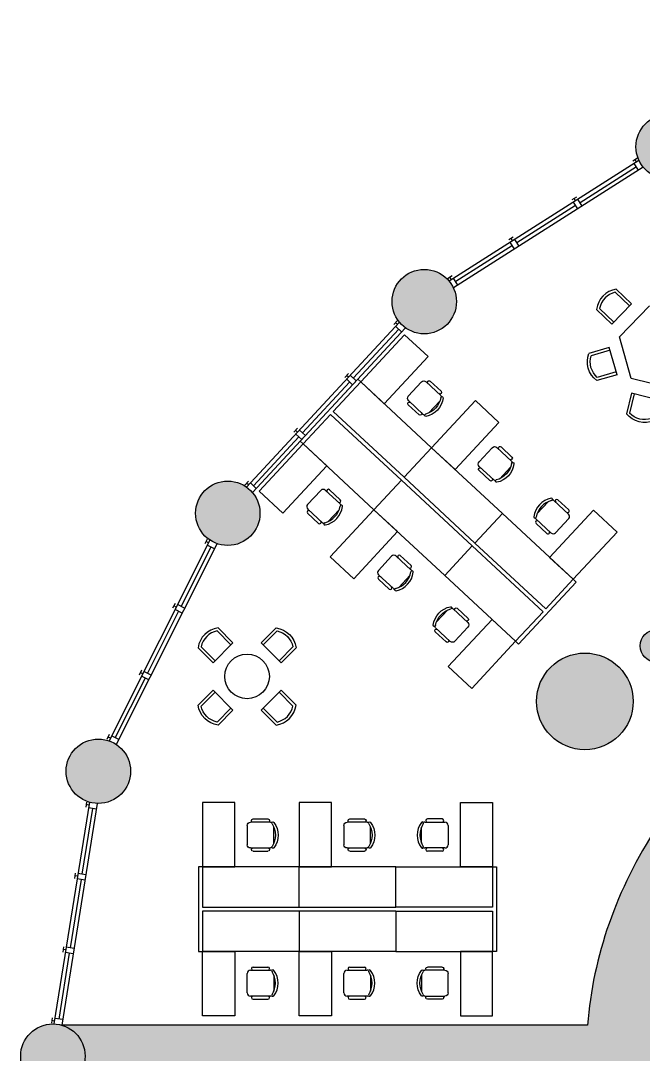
# Model space of a CAD drawing. Header units: inches. Extents: x -900 to 900, y -795 to 795.
# Drawn here: x -900 to -436, y 1 to 771 of the extents above; entities that cross this region are included whole.
import ezdxf

# ---------------------------------------------------------------- set-up
doc = ezdxf.new("R2010")
doc.units = ezdxf.units.IN
doc.header["$LTSCALE"] = 48
doc.header["$MEASUREMENT"] = 0
doc.layers.get('0').update_dxf_attribs({"linetype": 'CONTINUOUS'})
for name, color, linetype, true_color in [('A-flor-fill', 7, 'CONTINUOUS', 0xe8eafd), ('A-furn', 7, 'CONTINUOUS', 0x007300), ('A-furn-syst', 7, 'CONTINUOUS', 0x850000), ('A-shel-fill', 7, 'CONTINUOUS', 0x949494)]:
    doc.layers.add(name, color=color, linetype=linetype, true_color=true_color)
doc.layers.add('A-flor-patn', color=5, linetype='CONTINUOUS')
doc.layers.add('A-wall-shel', color=9, linetype='CONTINUOUS')

# ---------------------------------------------------------------- blocks, each defined once
blk = doc.blocks.new('CoffeeChair')
at = {"linetype": 'Continuous'}
for p, q in [((-10.49999999978263, -6.756363620752381e-05), (-10.50010151138667, 15.77575360218032)), ((10.49999999978286, 6.756363620752381e-05), (10.4998984887593, 15.77579851126859)), ((-8.399999999825923, -5.405090894328168e-05), (-8.400094464599533, 14.68062594878722)), ((8.399999999826377, 5.405090894328168e-05), (8.399905535052767, 14.68073405060511)), ((10.49999999978286, 6.756363620752381e-05), (-10.49999999978263, -6.756363620752381e-05))]:
    blk.add_line(p, q, dxfattribs=at)
for radius, start, end in [(17.54929558892543, 53.25083670738347, 126.7494083498814), (15.44929558892548, 57.06374148575811, 122.9369358688072)]:
    blk.add_arc((-7.144025016714295e-05, 1.714205174906283), radius, start, end, dxfattribs=at)
blk = doc.blocks.new('OfficeChair')
at = {"color": 0}
for p, q in [((-12, 4.400000000000091), (-12, 15.40000000000009)), ((-9.599999999999909, 2.400000000000091), (-9.599999999999909, 17.40000000000009)), ((-5.952091793397813, 19.79999999999995), (5.952091793397813, 19.79999999999995)), ((9.599999999999909, 17.40000000000009), (9.599999999999909, 2.400000000000091)), ((12, 4.400000000000091), (12, 15.40000000000009)), ((7.199999999999818, 0), (-7.199999999999818, 0))]:
    blk.add_line(p, q, dxfattribs=at)
for centre, radius, start, end in [((-10.80000000000018, 15.40000000000009), 1.2, 0, 180), ((-8.93427515625126, 19.21854397323614), 0.8634848993067097, 126.1745029890212, 306.1745029890212), ((-7.199999999999818, 17.40000000000009), 2.4, 153.7164312021626, 180), ((0, 7), 16, 53.8254970109788, 126.1745029890212), ((0, 5.258873381212197), 15.71215325983861, 57.57575250459609, 122.4242474954039), ((8.93427515625126, 19.21854397323614), 0.8634848993067097, 233.8254970109788, 53.8254970109788), ((7.199999999999818, 17.40000000000009), 2.4, 0, 26.28356879783745), ((10.80000000000018, 15.40000000000009), 1.2, 0, 180), ((-10.80000000000018, 4.400000000000091), 1.2, 180, 0), ((-7.199999999999818, 2.400000000000091), 2.4, 180, 270), ((7.199999999999818, 2.400000000000091), 2.4, 270, 0), ((10.80000000000018, 4.400000000000091), 1.2, 180, 0)]:
    blk.add_arc(centre, radius, start, end, dxfattribs=at)

msp = doc.modelspace()

# ---------------------------------------------------------------- hatches: boundary and pattern name
at = {"layer": 'A-flor-fill'}
h = msp.add_hatch(color=256, dxfattribs=at)
h.dxf.hatch_style = 1
h.paths.add_polyline_path([(408.8158924700983, 472.9522320462984, 1), (360.8158924700983, 472.9522320462984, 1)])
h.paths.add_polyline_path([(754.5341350955423, 50.68856842879995, 1), (826.5341350955423, 50.68856842879995, 1)])
h.paths.add_polyline_path([(632.8686503974168, -46.02776108874195, 1), (584.8686503974168, -46.02776108874195, 1)])
h.paths.add_polyline_path([(36.0436721281967, 363.7764024908893, 1), (-35.9563278718033, 363.7764024908893, 1)])
h.paths.add_polyline_path([(43.89659783454954, -299.3457783371796, 1), (19.89659783454954, -299.3457783371796, 1)])
h.paths.add_polyline_path([(288.4391062746909, -391.021444740064, 1), (264.4391062746909, -391.021444740064, 1)])
h.paths.add_polyline_path([(23.43432896479499, -474.1373541453172, 1), (-48.56567103520501, -474.1373541453172, 1)])
h.paths.add_polyline_path([(-383.4213211250612, -316.345926629165, 1), (-431.4213211250612, -316.345926629165, 1)])
h.paths.add_polyline_path([(-449.1458529578399, -269.7051908315782, 1), (-473.1458529578399, -269.7051908315782, 1)])
h.paths.add_polyline_path([(-414.535653006591, 305.5637762283341, 1), (-438.535653006591, 305.5637762283341, 1)])
h.paths.add_polyline_path([(-515.7269743435209, 264.2052791300912, 1), (-443.7269743435209, 264.2052791300912, 1)])
h = msp.add_hatch(color=256, dxfattribs=at)
h.dxf.hatch_style = 1
edge = h.paths.add_edge_path()
edge.add_line((-275.9563377156891, 170.4885437856667), (-426.0436721281975, 170.5269813001246))
edge.add_ellipse((1.328600204087252, 0.0368785408986696), major_axis=(-480.0000003665182, 0), ratio=0.7801877187911285, start_angle=332.9183807886959, end_angle=356.4781850931019)
edge.add_line((-477.7649116826995, 23.04126902492704), (-869.2843524685622, 23.04126911134176))
edge.add_arc((-876, 8.740357770875562e-08), 24, 0, 73.75061869493283, ccw=False)
edge.add_arc((-876, -8.74035812614693e-08), 24, -73.75061869493283, 4.173214165348327e-07, ccw=False)
edge.add_line((-869.2843524685622, -23.04126911134177), (-477.7590840083944, -23.04126919775763))
edge.add_ellipse((1.328600204087252, 0.0368785408986696), major_axis=(-480.0000003665182, 0), ratio=0.7801877187911285, start_angle=363.5331209494697, end_angle=387.0942941384804)
edge.add_line((-425.9953198616619, -170.5269813000969), (-276.043681963183, -170.5653840625438))
edge.add_line((-276.043681963183, -170.5653840625438), (-275.9563377156891, 170.4885437856667))
at = {"layer": 'A-shel-fill'}
h = msp.add_hatch(color=256, dxfattribs=at)
h.dxf.hatch_style = 1
h.paths.add_polyline_path([(238.0535391644707, 747.1694259254962, 1), (190.0535391644707, 747.1694259254962, 1)])
h.paths.add_polyline_path([(441.687903159901, 677.2970190431521, 1), (393.687903159901, 677.2970190431521, 1)])
h.paths.add_polyline_path([(575.3688641009585, 561.9330585325233, 1), (623.3688641009585, 561.9330585325233, 1)])
h.paths.add_polyline_path([(721.7232154775347, 404.3017561059658, 1), (769.7232154775347, 404.3017561059658, 1)])
h.paths.add_polyline_path([(866.1344429286055, 212.1736411310085, 1), (818.1344429286055, 212.1736411310085, 1)])
h.paths.add_polyline_path([(852, -8.740357770875562e-08, 1), (900, -8.740357770875562e-08, 1)])
h.paths.add_polyline_path([(866.1344429286055, -212.1736411310085, 1), (818.1344429286055, -212.1736411310085, 1)])
h.paths.add_polyline_path([(769.7232154775347, -404.3017561059658, 1), (721.7232154775347, -404.3017561059658, 1)])
h.paths.add_polyline_path([(623.3688641009585, -561.9330585325233, 1), (575.3688641009585, -561.9330585325233, 1)])
h.paths.add_polyline_path([(441.687903159901, -677.297019043152, 1), (393.687903159901, -677.297019043152, 1)])
h.paths.add_polyline_path([(238.0535391644707, -747.1694259254962, 1), (190.0535391644707, -747.1694259254962, 1)])
h.paths.add_polyline_path([(-190.0535391644707, -747.1694259254962, 1), (-238.0535391644707, -747.1694259254962, 1)])
h.paths.add_polyline_path([(-393.687903159901, -677.297019043152, 1), (-441.687903159901, -677.297019043152, 1)])
h.paths.add_polyline_path([(-575.3688641009585, -561.9330585325233, 1), (-623.3688641009585, -561.9330585325233, 1)])
h.paths.add_polyline_path([(-769.7232154775347, -404.3017561059658, 1), (-721.7232154775347, -404.3017561059658, 1)])
h.paths.add_polyline_path([(-866.1344429286055, -212.1736411310085, 1), (-818.1344429286055, -212.1736411310085, 1)])
h.paths.add_polyline_path([(-900, -8.740357770875562e-08, 1), (-852, -8.740357770875562e-08, 1)])
h.paths.add_polyline_path([(-818.1344429286055, 212.1736411310085, 1), (-866.1344429286055, 212.1736411310085, 1)])
h.paths.add_polyline_path([(-721.7232154775347, 404.3017561059658, 1), (-769.7232154775347, 404.3017561059658, 1)])
h.paths.add_polyline_path([(-623.3688641009585, 561.9330585325233, 1), (-575.3688641009585, 561.9330585325233, 1)])
h.paths.add_polyline_path([(-441.687903159901, 677.2970190431521, 1), (-393.687903159901, 677.2970190431521, 1)])
h.paths.add_polyline_path([(-238.0535391644707, 747.1694259254962, 1), (-190.0535391644707, 747.1694259254962, 1)])

# ---------------------------------------------------------------- linework, layer by layer
at = {"layer": 'A-flor-patn'}
msp.add_line((-477.7649116826997, 23.04126902492703), (-869.2843524685622, 23.04126911134176), dxfattribs=at)
for centre, radius in [((-426.535653006591, 305.5637762283341), 12), ((-479.7269743435209, 264.2052791300912), 36)]:
    msp.add_circle(centre, radius, dxfattribs=at)
msp.add_ellipse((1.328600204087252, 0.0368785408986696), major_axis=(-480.0000003665182, 0), ratio=0.7801877187911285, start_param=5.810521885170979, end_param=6.221718041408397, dxfattribs=at)
at = {"layer": 'A-furn'}
for p, q in [((-593.9521424680158, 453.1299215316173), (-646.7162067096306, 502.1192420485331)), ((-636.8177979203062, 406.9613653202161), (-689.581862161921, 455.9506858371319)), ((-614.3643593500589, 431.1448947642834), (-593.9521424680158, 453.1299215316173)), ((-541.1880782264011, 404.1406010147014), (-593.9521424680158, 453.1299215316173)), ((-616.4055810382632, 428.94639208755), (-636.8177979203062, 406.9613653202161)), ((-584.0537336786915, 357.9720448033003), (-636.8177979203062, 406.9613653202161)), ((-561.600295108444, 382.1555742473676), (-541.1880782264011, 404.1406010147014)), ((-561.600295108444, 382.1555742473676), (-541.1880782264011, 404.1406010147014)), ((-541.1880782264011, 404.1406010147014), (-488.4240139847863, 355.1512804977856)), ((-563.6415167966484, 379.9570715706341), (-584.0537336786915, 357.9720448033003)), ((-563.6415167966484, 379.9570715706341), (-584.0537336786915, 357.9720448033003)), ((-584.0537336786915, 357.9720448033003), (-531.2896694370768, 308.9827242863846)), ((-692.4357864177382, 141.000000015104), (-764.4357864177546, 141.000000015104)), ((-620.4357864177218, 141.000000015104), (-692.4357864177382, 141.000000015104)), ((-692.4357864177382, 111.0000000151049), (-692.4357864177382, 141.000000015104)), ((-620.4357864177218, 111.0000000151049), (-620.4357864177218, 141.000000015104)), ((-620.4357864177218, 141.000000015104), (-548.4357864177055, 141.000000015104)), ((-620.4357864177218, 111.0000000151049), (-620.4357864177218, 141.000000015104)), ((-692.4357864177382, 108.0000000151049), (-692.4357864177382, 78.0000000151058)), ((-620.4357864177218, 108.0000000151049), (-620.4357864177218, 78.0000000151058)), ((-620.4357864177218, 108.0000000151049), (-620.4357864177218, 78.0000000151058)), ((-692.4357864177382, 78.0000000151058), (-764.4357864177546, 78.0000000151058)), ((-620.4357864177218, 78.0000000151058), (-692.4357864177382, 78.0000000151058)), ((-620.4357864177218, 78.0000000151058), (-548.4357864177055, 78.0000000151058))]:
    msp.add_line(p, q, dxfattribs=at)
for points in [[(-629.1281852957624, 485.7894685428975), (-596.468638284492, 520.9655113706333), (-614.0566596983602, 537.2952848762689), (-646.7162067096306, 502.1192420485331)], [(-576.3641210541475, 436.8001480259817), (-543.7045740428772, 471.9761908537175), (-561.2925954567454, 488.305964359353), (-593.9521424680158, 453.1299215316173)], [(-671.9938407480528, 439.6209123314963), (-704.6533877593231, 404.4448695037606), (-722.2414091731914, 420.774643009396), (-689.581862161921, 455.9506858371319)], [(-619.2297765064379, 390.6315918145805), (-651.8893235177084, 355.4555489868447), (-669.4773449315767, 371.7853224924802), (-636.8177979203062, 406.9613653202161)], [(-506.0120353986545, 371.4810540034211), (-473.3524883873841, 406.657096831157), (-455.7644669735159, 390.3273233255215), (-488.4240139847863, 355.1512804977856)], [(-548.8776908509449, 325.31249779202), (-581.5372378622153, 290.1364549642842), (-563.9492164483471, 273.8066814586486), (-531.2896694370768, 308.9827242863846)], [(-740.4357864177537, 141.000000015104), (-740.4357864177537, 189.0000000151049), (-764.4357864177546, 189.0000000151049), (-764.4357864177546, 141.000000015104)], [(-668.4357864177373, 141.000000015104), (-668.4357864177373, 189.0000000151049), (-692.4357864177382, 189.0000000151049), (-692.4357864177382, 141.000000015104)], [(-572.4357864177064, 141.000000015104), (-572.4357864177064, 189.0000000151049), (-548.4357864177055, 189.0000000151049), (-548.4357864177055, 141.000000015104)], [(-740.4357864177537, 78.0000000151058), (-740.4357864177537, 30.00000001510489), (-764.4357864177546, 30.00000001510489), (-764.4357864177546, 78.0000000151058)], [(-668.4357864177373, 78.0000000151058), (-668.4357864177373, 30.00000001510489), (-692.4357864177382, 30.00000001510489), (-692.4357864177382, 78.0000000151058)], [(-572.4357864177064, 78.0000000151058), (-572.4357864177064, 30.00000001510489), (-548.4357864177055, 30.00000001510489), (-548.4357864177055, 78.0000000151058)]]:
    msp.add_lwpolyline(points, close=True, dxfattribs=at)
at = {"layer": 'A-furn-syst'}
for p, q in [((-648.914709386368, 504.1604637367411), (-691.7803648386584, 457.9919075253399)), ((-646.7162067096306, 502.1192420485331), (-667.1284235916737, 480.1342152811991)), ((-646.7162067096347, 502.1192420485367), (-648.914709386368, 504.1604637367411)), ((-669.1696452798808, 477.9357126044708), (-689.5818621619246, 455.9506858371353)), ((-616.4055810382777, 428.9463920875657), (-669.1696452798808, 477.9357126044708)), ((-667.1284235916737, 480.1342152811991), (-614.3643593500589, 431.1448947642834)), ((-691.7803648386584, 457.9919075253399), (-689.5818621619251, 455.9506858371355)), ((-614.3643593500589, 431.1448947642834), (-561.600295108444, 382.1555742473676)), ((-563.6415167966629, 379.9570715706499), (-616.4055810382661, 428.946392087555)), ((-563.6415167966315, 379.9570715706208), (-510.8774525550285, 330.967751053716)), ((-508.8362308668293, 333.1662537304518), (-561.600295108444, 382.1555742473676)), ((-488.4240139847863, 355.1512804977856), (-508.8362308668293, 333.1662537304518)), ((-488.4240139847823, 355.1512804977819), (-486.2255113080489, 353.1100588095775)), ((-486.2255113080489, 353.1100588095775), (-529.0911667603393, 306.9415025981763)), ((-510.8774525550285, 330.967751053716), (-531.289669437073, 308.9827242863811)), ((-529.0911667603393, 306.9415025981763), (-531.2896694370727, 308.9827242863807)), ((-764.43578641776, 141.000000015104), (-767.43578641776, 141.000000015104)), ((-767.43578641776, 141.000000015104), (-767.43578641776, 78.0000000151058)), ((-764.4357864177546, 141.000000015104), (-764.4357864177546, 111.0000000151049)), ((-548.4357864177055, 141.000000015104), (-548.4357864177055, 111.0000000151049)), ((-548.4357864177, 141.000000015104), (-545.4357864177, 141.000000015104)), ((-545.4357864177, 141.000000015104), (-545.4357864177, 78.0000000151058)), ((-764.4357864177546, 111.0000000151049), (-692.4357864177382, 111.0000000151049)), ((-692.4357864177596, 108.0000000151067), (-764.43578641776, 108.0000000151067)), ((-764.43578641776, 108.0000000151067), (-764.4357864177596, 78.0000000151058)), ((-692.4357864177382, 111.0000000151049), (-620.4357864177218, 111.0000000151049)), ((-620.4357864177432, 108.0000000151067), (-692.4357864177437, 108.0000000151067)), ((-548.4357864177055, 111.0000000151049), (-620.4357864177218, 111.0000000151049)), ((-620.4357864177005, 108.0000000151067), (-548.4357864177, 108.0000000151067)), ((-548.4357864177, 108.0000000151067), (-548.4357864177005, 78.0000000151058)), ((-767.43578641776, 78.0000000151058), (-764.43578641776, 78.0000000151058)), ((-545.4357864177, 78.0000000151058), (-548.4357864177, 78.0000000151058))]:
    msp.add_line(p, q, dxfattribs=at)
at = {"layer": 'A-furn-syst', "flags": 128}
msp.add_lwpolyline([(-413.8509552247265, 496.8881077294251), (-445.1424185360856, 504.6979146154328), (-454.024659029832, 535.702020207662), (-431.6154362122193, 558.8963189138846)], dxfattribs=at)
at = {"layer": 'A-furn-syst'}
msp.add_circle((-731.3692777384422, 282.7834856621002), 16.60742234364716, dxfattribs=at)
at = {"layer": 'A-wall-shel'}
for p, q in [((-439.3976817938228, 667.0654252442307), (-580.8753522407014, 577.2297908330684)), ((-441.3252161674745, 662.2877740993862), (-483.3133619752098, 635.6260987659446)), ((-440.6286794777825, 668.6529006998518), (-444.0054384788646, 666.5087228507424)), ((-439.7170827806422, 659.7552048485754), (-442.9333495543069, 664.8203433501986)), ((-441.2449700537682, 665.8924322747558), (-442.3170589783231, 667.5808117752969)), ((-436.1814150201581, 662.0002867426073), (-577.6590854670367, 572.1646523314449)), ((-485.9935842865989, 639.8470475172976), (-489.370343287681, 637.7028696681882)), ((-486.6901209762918, 633.4819209168352), (-530.3666462845667, 605.7481566588399)), ((-485.0819875894604, 630.9493516660242), (-488.2982543631251, 636.0144901676474)), ((-486.6098748625845, 637.0865790922016), (-487.6819637871395, 638.7749585927427)), ((-481.7052285883792, 633.0935295151338), (-484.921495362044, 638.158668016757)), ((-533.0468685959559, 609.9691054101899), (-536.4236275970379, 607.8249275610805)), ((-533.6631591719415, 607.2086369850939), (-534.7352480964964, 608.8970164856349)), ((-528.7585128977362, 603.2155874080291), (-531.9747796714009, 608.2807259096523)), ((-533.7434052856488, 603.6039788097308), (-575.8904598527888, 576.8413994313655)), ((-532.1352718988173, 601.0714095589195), (-535.3515386724821, 606.1365480605427)), ((-578.5706821641725, 581.0623481827129), (-581.9474411652545, 578.9181703336035)), ((-579.1869727401581, 578.3018797576169), (-580.259061664713, 579.990259258158)), ((-574.2823264659564, 574.3088301805552), (-577.4985932396212, 579.3739686821784)), ((-619.3628087344814, 547.7470732656604), (-622.0844376520872, 544.8157363633488)), ((-617.7690616509126, 546.5242062026878), (-731.7200232810474, 423.7930518122095)), ((-613.3720562974459, 542.4417628262796), (-727.3230179275806, 419.7106084358013)), ((-618.4202665242001, 541.4137002163437), (-652.2360912695585, 504.9922857035374)), ((-619.2579547421283, 544.9205903557025), (-620.7236231932839, 546.2814048145053)), ((-616.2217638474667, 539.3724785281398), (-620.6187692009335, 543.4549219045485)), ((-655.9002623974484, 508.3943218505436), (-658.6218913150542, 505.462984948232)), ((-654.9577201871643, 502.060948801226), (-690.134359391328, 464.1738658372634)), ((-655.7954084050953, 505.5678389405857), (-657.2610768562508, 506.9286533993885)), ((-652.7592175104319, 500.0197271130214), (-657.1562228638986, 504.1021704894301)), ((-650.0375885928252, 502.9510640153326), (-654.4345939462919, 507.0335073917413)), ((-693.7985305192178, 467.5759019842693), (-696.5201594368236, 464.6445650819577)), ((-693.6936765268647, 464.7494190743114), (-695.1593449780203, 466.1102335331142)), ((-690.6574856322013, 459.2013072467474), (-695.054490985668, 463.2837506231562)), ((-687.9358567145946, 462.1326441490586), (-692.3328620680613, 466.2150875254673)), ((-692.8559883089347, 461.2425289349511), (-726.671813054294, 424.8211144221455)), ((-730.3359841821848, 428.2231505691522), (-733.0576130997906, 425.2918136668405)), ((-730.2311301898317, 425.3966676591942), (-731.6967986409873, 426.757482117997)), ((-724.4733103775598, 422.7798927339405), (-728.8703157310265, 426.8623361103492)), ((-760.9562404645403, 385.0935560407497), (-762.7502610925721, 381.5184350657061)), ((-759.0842541733764, 384.3647893113849), (-834.1360856953288, 234.8016388676376)), ((-753.7215727108105, 381.6737583693364), (-828.7734042327638, 232.1106079255892)), ((-758.2813598737594, 379.2759092806626), (-780.5513222366071, 334.8963696517477)), ((-760.065690291035, 382.4089852392123), (-761.8532507785567, 383.3059955532283)), ((-755.6000191424755, 377.9303938096378), (-760.9627006050405, 380.6214247516854)), ((-782.3453428646399, 331.3212486767047), (-805.5123155415022, 285.1541485602695)), ((-785.0202234554154, 337.1388954367893), (-786.8142440834472, 333.5637744617457)), ((-784.1296732819101, 334.4543246352519), (-785.9172337694317, 335.3513349492679)), ((-779.6640021333551, 329.9757332056801), (-785.0266835959201, 332.6667641477276)), ((-777.8699815053242, 333.5508541807236), (-783.2326629678892, 336.2418851227711)), ((-809.9812167603059, 287.3966743453087), (-811.7752373883377, 283.8215533702651)), ((-809.0906665868006, 284.7121035437713), (-810.8782270743222, 285.6091138577873)), ((-802.8309748102192, 283.8086330892452), (-808.1936562727842, 286.4996640312927)), ((-807.3063361695331, 281.5790275852269), (-829.5762985323809, 237.1994879563117)), ((-804.6249954382502, 280.2335121142016), (-809.9876769008151, 282.9245430562491)), ((-834.0451997511809, 239.4420137413498), (-835.8392203792127, 235.8668927663061)), ((-833.1546495776756, 236.7574429398123), (-834.9422100651973, 237.6544532538284)), ((-826.8949578010997, 235.853972485289), (-832.2576392636647, 238.5450034273365)), ((-848.8500904600442, 189.1323721070705), (-875.2093540534834, 23.98697319755775)), ((-842.9250888751221, 188.1866680208543), (-869.2843524685622, 23.04126911134176)), ((-850.8547605942413, 189.2617215298387), (-851.4852299850527, 185.3117204732253)), ((-849.1949947613384, 186.9714863061265), (-851.1699952896461, 187.286721001532)), ((-843.5852278718212, 184.0507816916031), (-849.5102294567423, 184.9964857778191)), ((-846.547728664279, 184.5236337347108), (-854.3686660386184, 135.5240925315527)), ((-854.9991354294298, 131.574091474939), (-863.1353074991748, 80.59954974347329)), ((-859.3061673593911, 136.3121792700665), (-859.9366367502025, 132.362178213453)), ((-857.6464015264883, 134.0219440463543), (-859.6214020547959, 134.3371787417598)), ((-852.0366346369719, 131.1012394318311), (-857.9616362218931, 132.0469435180471)), ((-851.4061652461605, 135.051240488445), (-857.3311668310816, 135.996944574661)), ((-868.0728088199457, 81.3876364819871), (-868.7032782107572, 77.43763542537363)), ((-866.4130429870429, 79.09740125827489), (-868.3880435153505, 79.41263595368036)), ((-860.8032760975275, 76.17669664375171), (-866.7282776824486, 77.1224007299677)), ((-860.1728067067161, 80.12669770036564), (-866.0978082916372, 81.07240178658162)), ((-863.7657768899853, 76.64954868685959), (-871.5867142643256, 27.6500074837013)), ((-876.5242155850965, 28.43809422221443), (-877.1546849759079, 24.48809316560096)), ((-874.8644497521937, 26.14785899850222), (-876.8394502805013, 26.46309369390769)), ((-868.6242134718668, 27.1771554405932), (-874.549215056788, 28.12285952680918))]:
    msp.add_line(p, q, dxfattribs=at)
for centre in [(-417.687903159901, 677.2970190431521), (-599.3688641009585, 561.9330585325233), (-745.7232154775347, 404.3017561059658), (-842.1344429286055, 212.1736411310085), (-876, 8.740357770875562e-08), (-876, -8.740357770875562e-08)]:
    msp.add_circle(centre, 24, dxfattribs=at)

# ---------------------------------------------------------------- block references
at = {"layer": 'A-furn'}
for name, p, rotation in [('CoffeeChair', (-452.3692436161118, 552.7152192150389), 45.98589489746266), ('OfficeChair', (-681.3412272244796, 416.0610291314005), 227.1245264135189), ('OfficeChair', (-496.6646489222277, 395.0409372035169), 47.12452641351887), ('OfficeChair', (-628.5771629828648, 367.0717086144847), 227.1245264135189), ('CoffeeChair', (-749.2676834350768, 300.4133506697303, 1.968755463390607), 44.9996313227415), ('CoffeeChair', (-713.4708720418075, 265.1536206544702, 1.968755463390607), 224.9996313227415), ('OfficeChair', (-581.6160165412766, 164.6255181093202), 89.99999999999999), ('OfficeChair', (-731.2555562941834, 54.37448192088959), 270), ('OfficeChair', (-659.255556294167, 54.37448192088959), 270)]:
    msp.add_blockref(name, p, dxfattribs=dict(at, rotation=rotation))
at = {"layer": 'A-furn', "xscale": -1}
for name, p, rotation in [('CoffeeChair', (-458.6550695266842, 517.6011013525832), 105.9866322519795), ('OfficeChair', (-606.3256251528701, 496.856761855701), 227.1245264135189), ('CoffeeChair', (-434.7294234272927, 491.1421456029103), 165.9866322519794), ('OfficeChair', (-553.5615609112554, 447.8674413387852), 227.1245264135189), ('OfficeChair', (-571.6802509938373, 314.2452044792166), 47.12452641351886), ('CoffeeChair', (-713.4708720418075, 300.4133506697303, 1.968755463390607), 315.0003686772585), ('CoffeeChair', (-749.2676834350768, 265.1536206544702, 1.968755463390607), 135.0003686772584), ('OfficeChair', (-731.2555562941834, 164.6255181093202), 270), ('OfficeChair', (-659.255556294167, 164.6255181093202), 270), ('OfficeChair', (-581.6160165412766, 54.37448192088959), 90)]:
    msp.add_blockref(name, p, dxfattribs=dict(at, rotation=rotation))

doc.saveas('drawing.dxf')
